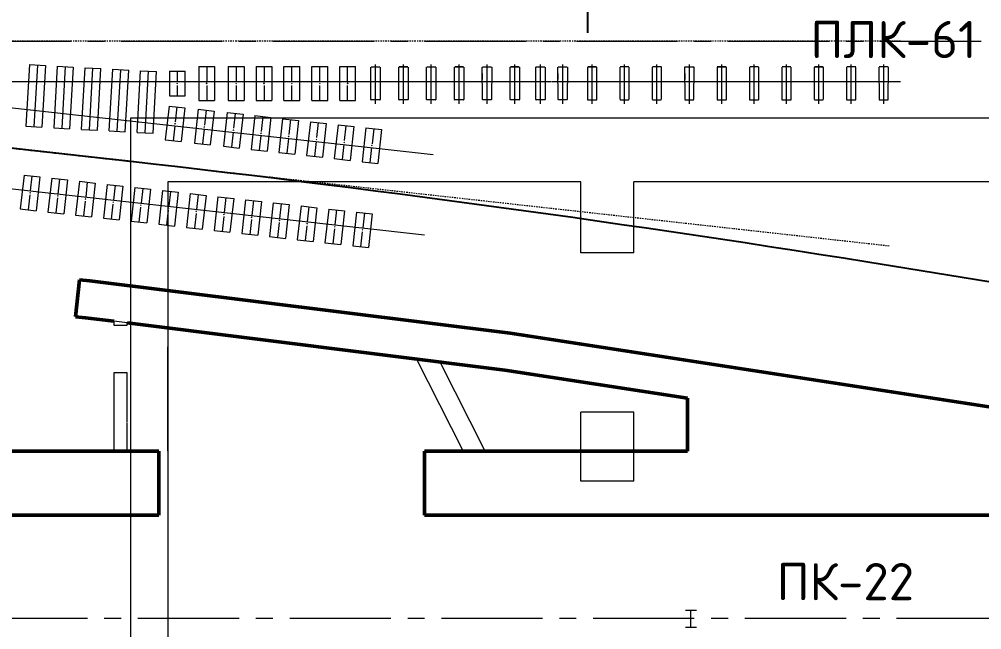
# Paper-space layout 'л2-л8' of a CAD drawing. Header units: millimetres. Extents: x 10032 to 18918, y -3051 to 627.
# Drawn here: x 16872.8 to 16963.4, y -1672.1 to -1614.7 of the extents above; entities that cross this region are included whole.
import ezdxf

# ---------------------------------------------------------------- set-up
doc = ezdxf.new("R2010")
doc.units = ezdxf.units.MM
doc.header["$LTSCALE"] = 0.5
doc.linetypes.add('CENTER', pattern=[2, 1.25, -0.25, 0.25, -0.25])
doc.linetypes.add('CENTER2', pattern=[28.575, 19.05, -3.175, 3.175, -3.175])
for name, color, linetype in [('1_NADPIS', 7, 'Continuous'), ('NADPISI', 110, 'Continuous'), ('ГТ_Конструкции', 2, 'Continuous'), ('ГТ_Ось_Пути', 251, 'Continuous'), ('ГТ_Ось_разбивочная', 7, 'Continuous')]:
    doc.layers.add(name, color=color, linetype=linetype)
doc.layers.add('А_Конструкции', color=4, linetype='Continuous', lineweight=50)
doc.layers.add('АР_Оси', color=242, linetype='CENTER2', lineweight=18)
doc.styles.add('Стандарт ММП', font='isocpeur.ttf')

# ---------------------------------------------------------------- blocks, each defined once
blk = doc.blocks.new('A$C51BA2402')
at = {"layer": 'ГТ_Конструкции', "color": 0, "linetype": 'ByBlock', "lineweight": -2}
for p, q in [((19.415, -4.493), (19.34, -5.189)), ((19.613, -4.514), (19.415, -4.493)), ((19.613, -4.514), (19.415, -4.493)), ((27.526, -5.501), (19.613, -4.514)), ((27.526, -5.501), (19.613, -4.514)), ((19.34, -5.189), (19.532, -5.209)), ((19.532, -5.209), (20.064, -5.275)), ((20.314, -5.307), (27.429, -6.194)), ((37.448, -7.027), (27.526, -5.501)), ((37.448, -7.027), (27.526, -5.501)), ((27.429, -6.194), (30.869, -6.723)), ((30.869, -6.723), (30.869, -7.723)), ((20.064, -7.723), (15.363, -7.723)), ((20.064, -7.723), (20.314, -7.723)), ((20.913, -7.723), (20.314, -7.723)), ((20.913, -8.923), (20.913, -7.723)), ((30.869, -7.723), (25.913, -7.723)), ((25.913, -7.723), (25.913, -8.923)), ((14.663, -8.923), (20.913, -8.923)), ((25.913, -8.923), (46.063, -8.923))]:
    blk.add_line(p, q, dxfattribs=at)
at = {"layer": 'ГТ_Конструкции', "color": 0, "linetype": 'ByBlock', "lineweight": 20}
for p, q in [((20.064, -5.275), (20.064, -5.347)), ((20.314, -5.307), (20.064, -5.275)), ((20.064, -5.347), (20.314, -5.347)), ((20.314, -5.347), (20.314, -5.307)), ((25.757, -5.978), (26.635, -7.707)), ((27.058, -7.72), (26.209, -6.047)), ((20.314, -6.247), (20.064, -6.247)), ((20.064, -6.247), (20.064, -6.372)), ((20.314, -6.497), (20.314, -6.247)), ((20.064, -6.38), (20.064, -7.052)), ((20.314, -7.177), (20.314, -6.505)), ((20.064, -7.06), (20.064, -7.723)), ((20.314, -7.723), (20.314, -7.185))]:
    blk.add_line(p, q, dxfattribs=at)

psp = doc.layouts.new('л2-л8')

# ---------------------------------------------------------------- linework, layer by layer
at = {"color": 5, "linetype": 'CENTER', "lineweight": 9, "ltscale": 0.25, "extrusion": (-2.53793e-14, 1.46875e-08, 1)}
for p, q in [((16955.7598, -1616.7234, 0), (16642.346, -1616.7234, 0)), ((16781.3266, -1616.7234, 0), (16954.6929, -1635.9865, 0))]:
    psp.add_line(p, q, dxfattribs=at)
at = {"color": 5, "linetype": 'Continuous', "lineweight": 5, "extrusion": (-2.53793e-14, 1.46875e-08, 1)}
for p, q in [((16873.737, -1618.9291, 0), (16873.4086, -1624.7348, 0)), ((16873.737, -1618.9291, 0), (16875.2346, -1619.0139, 0)), ((16874.4858, -1618.9715, 0), (16874.1574, -1624.7772, 0)), ((16875.2346, -1619.0139, 0), (16874.9062, -1624.8196, 0)), ((16876.3536, -1619.0743, 0), (16876.0259, -1624.8801, 0)), ((16876.3536, -1619.0743, 0), (16877.8513, -1619.1589, 0)), ((16877.1024, -1619.1166, 0), (16876.7747, -1624.9224, 0)), ((16877.8513, -1619.1589, 0), (16877.5235, -1624.9646, 0)), ((16878.6431, -1625.0251, 0), (16878.9703, -1619.2193, 0)), ((16878.9703, -1619.2193, 0), (16880.468, -1619.3038, 0)), ((16879.3919, -1625.0673, 0), (16879.7192, -1619.2615, 0)), ((16880.1407, -1625.1095, 0), (16880.468, -1619.3038, 0)), ((16881.2603, -1625.1701, 0), (16881.5871, -1619.3643, 0)), ((16881.5871, -1619.3643, 0), (16883.0847, -1619.4486, 0)), ((16882.0091, -1625.2123, 0), (16882.3359, -1619.4065, 0)), ((16882.7579, -1625.2544, 0), (16883.0847, -1619.4486, 0)), ((16883.8775, -1625.3149, 0), (16884.2039, -1619.5091, 0)), ((16884.2039, -1619.5091, 0), (16885.7015, -1619.5933, 0)), ((16884.6263, -1625.357, 0), (16884.9527, -1619.5512, 0)), ((16885.3751, -1625.3991, 0), (16885.7015, -1619.5933, 0)), ((16886.913, -1619.5487, 0), (16888.413, -1619.5487, 0)), ((16886.913, -1619.5487, 0), (16886.913, -1621.8737, 0)), ((16887.663, -1619.5487, 0), (16887.663, -1620.5237, 0)), ((16888.413, -1621.8737, 0), (16888.413, -1619.5487, 0)), ((16889.678, -1619.1112, 0), (16891.178, -1619.1112, 0)), ((16889.678, -1619.1112, 0), (16889.678, -1622.3112, 0)), ((16890.428, -1619.1112, 0), (16890.428, -1620.5237, 0)), ((16891.178, -1619.1112, 0), (16891.178, -1622.3112, 0)), ((16892.453, -1619.1112, 0), (16893.953, -1619.1112, 0)), ((16892.453, -1619.1112, 0), (16892.453, -1622.3112, 0)), ((16893.203, -1619.1112, 0), (16893.203, -1620.5237, 0)), ((16893.953, -1619.1112, 0), (16893.953, -1622.3112, 0)), ((16895.078, -1619.1112, 0), (16896.578, -1619.1112, 0)), ((16895.078, -1619.1112, 0), (16895.078, -1622.3112, 0)), ((16895.828, -1619.1112, 0), (16895.828, -1620.5237, 0)), ((16896.578, -1619.1112, 0), (16896.578, -1622.3112, 0)), ((16897.703, -1622.3112, 0), (16897.703, -1619.1112, 0)), ((16897.703, -1619.1112, 0), (16899.203, -1619.1112, 0)), ((16898.453, -1620.5237, 0), (16898.453, -1619.1112, 0)), ((16899.203, -1622.3112, 0), (16899.203, -1619.1112, 0)), ((16900.328, -1622.3112, 0), (16900.328, -1619.1112, 0)), ((16900.328, -1619.1112, 0), (16901.828, -1619.1112, 0)), ((16901.078, -1620.5237, 0), (16901.078, -1619.1112, 0)), ((16901.828, -1622.3112, 0), (16901.828, -1619.1112, 0)), ((16902.953, -1622.3112, 0), (16902.953, -1619.1112, 0)), ((16902.953, -1619.1112, 0), (16904.453, -1619.1112, 0)), ((16903.703, -1620.5237, 0), (16903.703, -1619.1112, 0)), ((16904.453, -1622.3112, 0), (16904.453, -1619.1112, 0)), ((16905.8884, -1620.339, 0), (16905.8856, -1619.1784, 0)), ((16905.8929, -1622.2284, 0), (16905.8856, -1619.1796, 0)), ((16905.9106, -1619.1533, 0), (16906.7454, -1619.1533, 0)), ((16906.328, -1622.618, 0), (16906.328, -1618.9207, 0)), ((16906.7704, -1619.1796, 0), (16906.7631, -1622.2284, 0)), ((16906.7704, -1619.1784, 0), (16906.7676, -1620.339, 0)), ((16908.5179, -1622.2284, 0), (16908.5106, -1619.1796, 0)), ((16908.5356, -1619.1533, 0), (16909.3704, -1619.1533, 0)), ((16909.3561, -1619.1533, 0), (16908.5499, -1619.1533, 0)), ((16908.953, -1622.618, 0), (16908.953, -1618.9207, 0)), ((16909.3954, -1619.1796, 0), (16909.3881, -1622.2284, 0)), ((16911.1429, -1622.2284, 0), (16911.1356, -1619.1796, 0)), ((16911.1606, -1619.1533, 0), (16911.9954, -1619.1533, 0)), ((16911.578, -1622.618, 0), (16911.578, -1618.9207, 0)), ((16912.0204, -1619.1796, 0), (16912.0131, -1622.2284, 0)), ((16913.7679, -1622.2284, 0), (16913.7606, -1619.1796, 0)), ((16913.7856, -1619.1533, 0), (16914.6204, -1619.1533, 0)), ((16914.6061, -1619.1533, 0), (16913.7999, -1619.1533, 0)), ((16914.203, -1622.618, 0), (16914.203, -1618.9207, 0)), ((16914.6454, -1619.1796, 0), (16914.6381, -1622.2284, 0)), ((16916.3884, -1620.339, 0), (16916.3856, -1619.1784, 0)), ((16916.3929, -1622.2284, 0), (16916.3856, -1619.1796, 0)), ((16916.4106, -1619.1533, 0), (16917.2454, -1619.1533, 0)), ((16916.828, -1622.618, 0), (16916.828, -1618.9207, 0)), ((16917.2704, -1619.1796, 0), (16917.2631, -1622.2284, 0)), ((16917.2704, -1619.1784, 0), (16917.2676, -1620.339, 0)), ((16919.0134, -1620.339, 0), (16919.0106, -1619.1784, 0)), ((16919.0179, -1622.2284, 0), (16919.0106, -1619.1796, 0)), ((16919.0356, -1619.1533, 0), (16919.8704, -1619.1533, 0)), ((16919.8561, -1619.1533, 0), (16919.0499, -1619.1533, 0)), ((16919.453, -1622.618, 0), (16919.453, -1618.9207, 0)), ((16919.8954, -1619.1796, 0), (16919.8881, -1622.2284, 0)), ((16919.8954, -1619.1784, 0), (16919.8926, -1620.339, 0)), ((16921.4134, -1620.339, 0), (16921.4106, -1619.1784, 0)), ((16921.4179, -1622.2284, 0), (16921.4106, -1619.1796, 0)), ((16921.4356, -1619.1533, 0), (16922.2704, -1619.1533, 0)), ((16921.853, -1622.618, 0), (16921.853, -1618.9207, 0)), ((16922.2954, -1619.1796, 0), (16922.2881, -1622.2284, 0)), ((16922.2954, -1619.1784, 0), (16922.2926, -1620.339, 0)), ((16923.5134, -1620.3396, 0), (16923.5106, -1619.179, 0)), ((16923.5179, -1622.229, 0), (16923.5106, -1619.1802, 0)), ((16923.5356, -1619.1539, 0), (16924.3704, -1619.1539, 0)), ((16923.953, -1622.6186, 0), (16923.953, -1618.9213, 0)), ((16924.3954, -1619.1802, 0), (16924.3881, -1622.229, 0)), ((16924.3954, -1619.179, 0), (16924.3926, -1620.3396, 0)), ((16926.2881, -1619.1752, 0), (16926.2909, -1620.3359, 0)), ((16926.2881, -1619.1765, 0), (16926.2954, -1622.2252, 0)), ((16927.1479, -1619.1502, 0), (16926.3131, -1619.1502, 0)), ((16926.3274, -1619.1502, 0), (16927.1336, -1619.1502, 0)), ((16926.7305, -1622.6149, 0), (16926.7305, -1618.9176, 0)), ((16927.1656, -1622.2252, 0), (16927.1729, -1619.1765, 0)), ((16927.1701, -1620.3359, 0), (16927.1729, -1619.1752, 0)), ((16929.3381, -1619.1752, 0), (16929.3409, -1620.3359, 0)), ((16929.3381, -1619.1765, 0), (16929.3454, -1622.2252, 0)), ((16930.1979, -1619.1502, 0), (16929.3631, -1619.1502, 0)), ((16929.7805, -1622.6149, 0), (16929.7805, -1618.9176, 0)), ((16930.2156, -1622.2252, 0), (16930.2229, -1619.1765, 0)), ((16930.2201, -1620.3359, 0), (16930.2229, -1619.1752, 0)), ((16932.3881, -1619.1765, 0), (16932.3954, -1622.2252, 0)), ((16933.2479, -1619.1502, 0), (16932.4131, -1619.1502, 0)), ((16932.8305, -1622.6149, 0), (16932.8305, -1618.9176, 0)), ((16933.2656, -1622.2252, 0), (16933.2729, -1619.1765, 0)), ((16935.4381, -1619.1752, 0), (16935.4409, -1620.3359, 0)), ((16936.3229, -1619.1752, 0), (16935.4381, -1619.1752, 0)), ((16935.4381, -1619.1765, 0), (16935.4454, -1622.2252, 0)), ((16935.8805, -1622.6149, 0), (16935.8805, -1618.9176, 0)), ((16936.3156, -1622.2252, 0), (16936.3229, -1619.1765, 0)), ((16936.3201, -1620.3359, 0), (16936.3229, -1619.1752, 0)), ((16938.4881, -1619.1752, 0), (16938.4909, -1620.3359, 0)), ((16938.4881, -1619.1765, 0), (16938.4954, -1622.2252, 0)), ((16939.3479, -1619.1502, 0), (16938.5131, -1619.1502, 0)), ((16938.5274, -1619.1502, 0), (16939.3336, -1619.1502, 0)), ((16938.9305, -1622.6149, 0), (16938.9305, -1618.9176, 0)), ((16939.3656, -1622.2252, 0), (16939.3729, -1619.1765, 0)), ((16939.3701, -1620.3359, 0), (16939.3729, -1619.1752, 0)), ((16941.5381, -1619.1765, 0), (16941.5454, -1622.2252, 0)), ((16942.3979, -1619.1502, 0), (16941.5631, -1619.1502, 0)), ((16941.9805, -1622.6149, 0), (16941.9805, -1618.9176, 0)), ((16942.4156, -1622.2252, 0), (16942.4229, -1619.1765, 0)), ((16944.5881, -1619.1765, 0), (16944.5954, -1622.2252, 0)), ((16945.4479, -1619.1502, 0), (16944.6131, -1619.1502, 0)), ((16945.0305, -1622.6149, 0), (16945.0305, -1618.9176, 0)), ((16945.4656, -1622.2252, 0), (16945.4729, -1619.1765, 0)), ((16947.6381, -1619.1765, 0), (16947.6454, -1622.2252, 0)), ((16948.4979, -1619.1502, 0), (16947.6631, -1619.1502, 0)), ((16947.6774, -1619.1502, 0), (16948.4836, -1619.1502, 0)), ((16948.0805, -1622.6149, 0), (16948.0805, -1618.9176, 0)), ((16948.5156, -1622.2252, 0), (16948.5229, -1619.1765, 0)), ((16950.6881, -1619.1765, 0), (16950.6954, -1622.2252, 0)), ((16951.5479, -1619.1502, 0), (16950.7131, -1619.1502, 0)), ((16951.1305, -1622.6149, 0), (16951.1305, -1618.9176, 0)), ((16951.5656, -1622.2252, 0), (16951.5729, -1619.1765, 0)), ((16951.5701, -1620.3359, 0), (16951.5729, -1619.1752, 0)), ((16953.7381, -1619.1752, 0), (16953.7409, -1620.3359, 0)), ((16953.7381, -1619.1765, 0), (16953.7454, -1622.2252, 0)), ((16954.5979, -1619.1502, 0), (16953.7631, -1619.1502, 0)), ((16954.1805, -1622.6149, 0), (16954.1805, -1618.9176, 0)), ((16954.6156, -1622.2252, 0), (16954.6229, -1619.1765, 0)), ((16954.6201, -1620.3359, 0), (16954.6229, -1619.1752, 0)), ((16887.6431, -1620.6919, 0), (16887.663, -1620.7112, 0)), ((16887.6431, -1620.7304, 0), (16887.663, -1620.7112, 0)), ((16887.683, -1620.6919, 0), (16887.663, -1620.7112, 0)), ((16887.683, -1620.7304, 0), (16887.663, -1620.7112, 0)), ((16887.663, -1620.8987, 0), (16887.663, -1621.8737, 0)), ((16890.4627, -1620.7378, 0), (16890.3934, -1620.6845, 0)), ((16890.4627, -1620.6845, 0), (16890.3934, -1620.7378, 0)), ((16890.428, -1620.8987, 0), (16890.428, -1622.3112, 0)), ((16893.2377, -1620.7378, 0), (16893.1683, -1620.6845, 0)), ((16893.2377, -1620.6845, 0), (16893.1683, -1620.7378, 0)), ((16893.203, -1620.8987, 0), (16893.203, -1622.3112, 0)), ((16895.8627, -1620.7378, 0), (16895.7933, -1620.6845, 0)), ((16895.8627, -1620.6845, 0), (16895.7933, -1620.7378, 0)), ((16895.828, -1620.8987, 0), (16895.828, -1622.3112, 0)), ((16898.4877, -1620.6845, 0), (16898.4183, -1620.7378, 0)), ((16898.4877, -1620.7378, 0), (16898.4183, -1620.6845, 0)), ((16898.453, -1622.3112, 0), (16898.453, -1620.8987, 0)), ((16901.1127, -1620.6845, 0), (16901.0433, -1620.7378, 0)), ((16901.1127, -1620.7378, 0), (16901.0433, -1620.6845, 0)), ((16901.078, -1622.3112, 0), (16901.078, -1620.8987, 0)), ((16903.7377, -1620.6845, 0), (16903.6683, -1620.7378, 0)), ((16903.7377, -1620.7378, 0), (16903.6683, -1620.6845, 0)), ((16903.703, -1622.3112, 0), (16903.703, -1620.8987, 0)), ((16886.913, -1621.8737, 0), (16888.413, -1621.8737, 0)), ((16889.678, -1622.3112, 0), (16891.178, -1622.3112, 0)), ((16892.453, -1622.3112, 0), (16893.953, -1622.3112, 0)), ((16895.078, -1622.3112, 0), (16896.578, -1622.3112, 0)), ((16897.703, -1622.3112, 0), (16899.203, -1622.3112, 0)), ((16900.328, -1622.3112, 0), (16901.828, -1622.3112, 0)), ((16902.953, -1622.3112, 0), (16904.453, -1622.3112, 0)), ((16906.7381, -1622.2533, 0), (16905.9179, -1622.2533, 0)), ((16909.3631, -1622.2533, 0), (16908.5429, -1622.2533, 0)), ((16911.9881, -1622.2533, 0), (16911.1679, -1622.2533, 0)), ((16914.6131, -1622.2533, 0), (16913.7929, -1622.2533, 0)), ((16917.2381, -1622.2533, 0), (16916.4179, -1622.2533, 0)), ((16919.8631, -1622.2533, 0), (16919.0429, -1622.2533, 0)), ((16922.2631, -1622.2533, 0), (16921.4429, -1622.2533, 0)), ((16924.3631, -1622.2539, 0), (16923.5429, -1622.2539, 0)), ((16926.3204, -1622.2502, 0), (16927.1406, -1622.2502, 0)), ((16929.3704, -1622.2502, 0), (16930.1906, -1622.2502, 0)), ((16932.4204, -1622.2502, 0), (16933.2406, -1622.2502, 0)), ((16935.4704, -1622.2502, 0), (16936.2906, -1622.2502, 0)), ((16938.5204, -1622.2502, 0), (16939.3406, -1622.2502, 0)), ((16941.5704, -1622.2502, 0), (16942.3906, -1622.2502, 0)), ((16944.6204, -1622.2502, 0), (16945.4406, -1622.2502, 0)), ((16947.6704, -1622.2502, 0), (16948.4906, -1622.2502, 0)), ((16950.7204, -1622.2502, 0), (16951.5406, -1622.2502, 0)), ((16953.7704, -1622.2502, 0), (16954.5906, -1622.2502, 0)), ((16886.881, -1622.8309, 0), (16886.5276, -1626.0114, 0)), ((16886.881, -1622.8309, 0), (16888.3718, -1622.9966, 0)), ((16887.6264, -1622.9138, 0), (16887.4704, -1624.3176, 0)), ((16888.3718, -1622.9966, 0), (16888.0185, -1626.177, 0)), ((16889.6291, -1623.1363, 0), (16889.2757, -1626.3167, 0)), ((16889.6291, -1623.1363, 0), (16891.1199, -1623.3019, 0)), ((16890.3745, -1623.2191, 0), (16890.2185, -1624.623, 0)), ((16891.1199, -1623.3019, 0), (16890.7665, -1626.4824, 0)), ((16892.3656, -1623.4403, 0), (16892.0122, -1626.6208, 0)), ((16892.3656, -1623.4403, 0), (16893.8564, -1623.606, 0)), ((16893.111, -1623.5232, 0), (16892.955, -1624.927, 0)), ((16893.8564, -1623.606, 0), (16893.503, -1626.7864, 0)), ((16894.9745, -1623.7302, 0), (16894.6211, -1626.9107, 0)), ((16894.9745, -1623.7302, 0), (16896.4653, -1623.8959, 0)), ((16895.7199, -1623.8131, 0), (16895.5639, -1625.2169, 0)), ((16896.4653, -1623.8959, 0), (16896.112, -1627.0763, 0)), ((16897.5835, -1624.0201, 0), (16897.2301, -1627.2005, 0)), ((16897.5835, -1624.0201, 0), (16899.0743, -1624.1858, 0)), ((16898.3289, -1624.1029, 0), (16898.1729, -1625.5068, 0)), ((16899.0743, -1624.1858, 0), (16898.7209, -1627.3662, 0)), ((16873.4086, -1624.7348, 0), (16874.9062, -1624.8196, 0)), ((16876.0259, -1624.8801, 0), (16877.5235, -1624.9646, 0)), ((16878.6431, -1625.0251, 0), (16880.1407, -1625.1095, 0)), ((16887.429, -1624.6903, 0), (16887.273, -1626.0942, 0)), ((16887.4871, -1624.4813, 0), (16887.4123, -1624.5266, 0)), ((16887.4813, -1624.5343, 0), (16887.4182, -1624.4737, 0)), ((16890.1771, -1624.9957, 0), (16890.0211, -1626.3995, 0)), ((16890.2352, -1624.7867, 0), (16890.1604, -1624.832, 0)), ((16890.2293, -1624.8396, 0), (16890.1663, -1624.779, 0)), ((16892.9717, -1625.0907, 0), (16892.8969, -1625.136, 0)), ((16892.9658, -1625.1437, 0), (16892.9028, -1625.0831, 0)), ((16900.1924, -1624.31, 0), (16899.839, -1627.4904, 0)), ((16900.1924, -1624.31, 0), (16901.6832, -1624.4757, 0)), ((16900.9378, -1624.3928, 0), (16900.7818, -1625.7967, 0)), ((16901.6832, -1624.4757, 0), (16901.3299, -1627.6561, 0)), ((16902.8014, -1624.5999, 0), (16902.448, -1627.7803, 0)), ((16902.8014, -1624.5999, 0), (16904.2922, -1624.7655, 0)), ((16903.5468, -1624.6827, 0), (16903.3908, -1626.0866, 0)), ((16904.2922, -1624.7655, 0), (16903.9388, -1627.946, 0)), ((16905.4103, -1624.8898, 0), (16905.0569, -1628.0702, 0)), ((16905.4103, -1624.8898, 0), (16906.9011, -1625.0554, 0)), ((16906.1557, -1624.9726, 0), (16905.9997, -1626.3765, 0)), ((16906.9011, -1625.0554, 0), (16906.5477, -1628.2359, 0)), ((16881.2603, -1625.1701, 0), (16882.7579, -1625.2544, 0)), ((16883.8775, -1625.3149, 0), (16885.3751, -1625.3991, 0)), ((16886.5276, -1626.0114, 0), (16888.0185, -1626.177, 0)), ((16892.9136, -1625.2997, 0), (16892.7576, -1626.7036, 0)), ((16895.5225, -1625.5896, 0), (16895.3665, -1626.9935, 0)), ((16895.5806, -1625.3806, 0), (16895.5058, -1625.4259, 0)), ((16895.5748, -1625.4336, 0), (16895.5117, -1625.373, 0)), ((16898.1315, -1625.8795, 0), (16897.9755, -1627.2834, 0)), ((16898.1896, -1625.6705, 0), (16898.1148, -1625.7158, 0)), ((16898.1837, -1625.7235, 0), (16898.1207, -1625.6628, 0)), ((16900.7985, -1625.9604, 0), (16900.7237, -1626.0057, 0)), ((16900.7926, -1626.0134, 0), (16900.7296, -1625.9527, 0)), ((16889.2757, -1626.3167, 0), (16890.7665, -1626.4824, 0)), ((16892.0122, -1626.6208, 0), (16893.503, -1626.7864, 0)), ((16894.6211, -1626.9107, 0), (16896.112, -1627.0763, 0)), ((16900.7404, -1626.1694, 0), (16900.5844, -1627.5733, 0)), ((16903.3494, -1626.4593, 0), (16903.1934, -1627.8631, 0)), ((16903.4075, -1626.2503, 0), (16903.3327, -1626.2956, 0)), ((16903.4016, -1626.3032, 0), (16903.3386, -1626.2426, 0)), ((16905.9583, -1626.7492, 0), (16905.8023, -1628.153, 0)), ((16906.0164, -1626.5402, 0), (16905.9416, -1626.5855, 0)), ((16906.0105, -1626.5931, 0), (16905.9475, -1626.5325, 0)), ((16897.2301, -1627.2005, 0), (16898.7209, -1627.3662, 0)), ((16899.839, -1627.4904, 0), (16901.3299, -1627.6561, 0)), ((16902.448, -1627.7803, 0), (16903.9388, -1627.946, 0)), ((16905.0569, -1628.0702, 0), (16906.5477, -1628.2359, 0)), ((16873.2258, -1629.3374, 0), (16872.8724, -1632.5178, 0)), ((16873.2258, -1629.3374, 0), (16874.7166, -1629.503, 0)), ((16873.9712, -1629.4202, 0), (16873.8152, -1630.824, 0)), ((16874.7166, -1629.503, 0), (16874.3633, -1632.6834, 0)), ((16875.8347, -1629.6272, 0), (16875.4814, -1632.8077, 0)), ((16875.8347, -1629.6272, 0), (16877.3256, -1629.7929, 0)), ((16876.5802, -1629.7101, 0), (16876.4242, -1631.1139, 0)), ((16877.3256, -1629.7929, 0), (16876.9722, -1632.9733, 0)), ((16878.4437, -1629.9171, 0), (16878.0903, -1633.0976, 0)), ((16878.4437, -1629.9171, 0), (16879.9345, -1630.0828, 0)), ((16879.1891, -1630, 0), (16879.0331, -1631.4038, 0)), ((16879.9345, -1630.0828, 0), (16879.5812, -1633.2632, 0)), ((16881.0527, -1630.207, 0), (16880.6993, -1633.3874, 0)), ((16881.0527, -1630.207, 0), (16882.5435, -1630.3727, 0)), ((16881.7981, -1630.2898, 0), (16881.6421, -1631.6937, 0)), ((16882.5435, -1630.3727, 0), (16882.1901, -1633.5531, 0)), ((16883.6617, -1630.4969, 0), (16883.3082, -1633.6773, 0)), ((16883.6617, -1630.4969, 0), (16885.1525, -1630.6626, 0)), ((16884.4071, -1630.5797, 0), (16884.251, -1631.9836, 0)), ((16873.7738, -1631.1968, 0), (16873.6178, -1632.6006, 0)), ((16873.8319, -1630.9877, 0), (16873.7571, -1631.0331, 0)), ((16873.8261, -1631.0407, 0), (16873.763, -1630.9801, 0)), ((16876.3828, -1631.4866, 0), (16876.2268, -1632.8905, 0)), ((16876.4409, -1631.2776, 0), (16876.3661, -1631.3229, 0)), ((16876.435, -1631.3306, 0), (16876.372, -1631.27, 0)), ((16885.1525, -1630.6626, 0), (16884.799, -1633.843, 0)), ((16886.267, -1630.7868, 0), (16885.9136, -1633.9672, 0)), ((16886.267, -1630.7868, 0), (16887.7579, -1630.9525, 0)), ((16887.0124, -1630.8696, 0), (16886.8565, -1632.2735, 0)), ((16887.7579, -1630.9525, 0), (16887.4045, -1634.1329, 0)), ((16888.8759, -1631.0767, 0), (16888.5225, -1634.2571, 0)), ((16888.8759, -1631.0767, 0), (16890.3668, -1631.2423, 0)), ((16889.6213, -1631.1595, 0), (16889.4654, -1632.5634, 0)), ((16890.3668, -1631.2423, 0), (16890.0134, -1634.4228, 0)), ((16891.4849, -1631.3666, 0), (16891.1315, -1634.547, 0)), ((16891.4849, -1631.3666, 0), (16892.9757, -1631.5322, 0)), ((16892.2303, -1631.4494, 0), (16892.0743, -1632.8533, 0)), ((16878.9917, -1631.7765, 0), (16878.8357, -1633.1804, 0)), ((16879.0498, -1631.5675, 0), (16878.975, -1631.6128, 0)), ((16879.0439, -1631.6205, 0), (16878.9809, -1631.5599, 0)), ((16881.6007, -1632.0664, 0), (16881.4447, -1633.4703, 0)), ((16881.6588, -1631.8574, 0), (16881.584, -1631.9027, 0)), ((16881.6529, -1631.9104, 0), (16881.5899, -1631.8497, 0)), ((16884.2096, -1632.3563, 0), (16884.0536, -1633.7602, 0)), ((16884.2677, -1632.1473, 0), (16884.1929, -1632.1926, 0)), ((16884.2618, -1632.2003, 0), (16884.1988, -1632.1396, 0)), ((16892.9757, -1631.5322, 0), (16892.6223, -1634.7126, 0)), ((16894.0938, -1631.6565, 0), (16893.7404, -1634.8369, 0)), ((16894.0938, -1631.6565, 0), (16895.5846, -1631.8221, 0)), ((16894.8392, -1631.7393, 0), (16894.6832, -1633.1431, 0)), ((16895.5846, -1631.8221, 0), (16895.2313, -1635.0025, 0)), ((16896.7028, -1631.9463, 0), (16896.3494, -1635.1268, 0)), ((16896.7028, -1631.9463, 0), (16898.1936, -1632.112, 0)), ((16897.4482, -1632.0292, 0), (16897.2922, -1633.433, 0)), ((16898.1936, -1632.112, 0), (16897.8402, -1635.2924, 0)), ((16899.3117, -1632.2362, 0), (16898.9583, -1635.4167, 0)), ((16899.3117, -1632.2362, 0), (16900.8025, -1632.4019, 0)), ((16900.0571, -1632.3191, 0), (16899.9011, -1633.7229, 0)), ((16900.8025, -1632.4019, 0), (16900.4491, -1635.5823, 0)), ((16872.8724, -1632.5178, 0), (16874.3633, -1632.6834, 0)), ((16875.4814, -1632.8077, 0), (16876.9722, -1632.9733, 0)), ((16878.0903, -1633.0976, 0), (16879.5812, -1633.2632, 0)), ((16886.815, -1632.6462, 0), (16886.6591, -1634.0501, 0)), ((16886.8731, -1632.4372, 0), (16886.7983, -1632.4825, 0)), ((16886.8673, -1632.4902, 0), (16886.8042, -1632.4295, 0)), ((16889.4239, -1632.9361, 0), (16889.268, -1634.3399, 0)), ((16889.4821, -1632.7271, 0), (16889.4072, -1632.7724, 0)), ((16889.4762, -1632.78, 0), (16889.4131, -1632.7194, 0)), ((16892.0329, -1633.226, 0), (16891.8769, -1634.6298, 0)), ((16892.091, -1633.017, 0), (16892.0162, -1633.0623, 0)), ((16892.0851, -1633.0699, 0), (16892.0221, -1633.0093, 0)), ((16894.6999, -1633.3068, 0), (16894.6251, -1633.3522, 0)), ((16894.6941, -1633.3598, 0), (16894.631, -1633.2992, 0)), ((16901.9207, -1632.5261, 0), (16901.5673, -1635.7065, 0)), ((16901.9207, -1632.5261, 0), (16903.4115, -1632.6918, 0)), ((16902.6661, -1632.6089, 0), (16902.5101, -1634.0128, 0)), ((16903.4115, -1632.6918, 0), (16903.0581, -1635.8722, 0)), ((16904.5296, -1632.816, 0), (16904.1762, -1635.9964, 0)), ((16904.5296, -1632.816, 0), (16906.0204, -1632.9817, 0)), ((16905.275, -1632.8988, 0), (16905.119, -1634.3027, 0)), ((16906.0204, -1632.9817, 0), (16905.667, -1636.1621, 0)), ((16880.6993, -1633.3874, 0), (16882.1901, -1633.5531, 0)), ((16883.3082, -1633.6773, 0), (16884.799, -1633.843, 0)), ((16885.9136, -1633.9672, 0), (16887.4045, -1634.1329, 0)), ((16894.6418, -1633.5158, 0), (16894.4858, -1634.9197, 0)), ((16897.2508, -1633.8057, 0), (16897.0948, -1635.2096, 0)), ((16897.3089, -1633.5967, 0), (16897.2341, -1633.642, 0)), ((16897.303, -1633.6497, 0), (16897.24, -1633.5891, 0)), ((16899.8597, -1634.0956, 0), (16899.7037, -1635.4995, 0)), ((16899.9178, -1633.8866, 0), (16899.843, -1633.9319, 0)), ((16899.9119, -1633.9396, 0), (16899.8489, -1633.879, 0)), ((16902.5268, -1634.1765, 0), (16902.452, -1634.2218, 0)), ((16902.5209, -1634.2295, 0), (16902.4579, -1634.1688, 0)), ((16888.5225, -1634.2571, 0), (16890.0134, -1634.4228, 0)), ((16891.1315, -1634.547, 0), (16892.6223, -1634.7126, 0)), ((16893.7404, -1634.8369, 0), (16895.2313, -1635.0025, 0)), ((16896.3494, -1635.1268, 0), (16897.8402, -1635.2924, 0)), ((16902.4687, -1634.3855, 0), (16902.3127, -1635.7894, 0)), ((16905.0776, -1634.6754, 0), (16904.9216, -1636.0793, 0)), ((16905.1357, -1634.4664, 0), (16905.0609, -1634.5117, 0)), ((16905.1298, -1634.5194, 0), (16905.0668, -1634.4587, 0)), ((16898.9583, -1635.4167, 0), (16900.4491, -1635.5823, 0)), ((16901.5673, -1635.7065, 0), (16903.0581, -1635.8722, 0)), ((16904.1762, -1635.9964, 0), (16905.667, -1636.1621, 0))]:
    psp.add_line(p, q, dxfattribs=at)
at = {"lineweight": 9, "extrusion": (-2.53793e-14, 1.46875e-08, 1)}
for p, q in [((16860.383, -1620.5237, 0), (16922.883, -1620.5237, 0)), ((16922.923, -1620.5237, 0), (16955.7598, -1620.5237, 0)), ((16860.3191, -1621.6777, 0), (16911.7614, -1627.3936, 0)), ((16859.4578, -1629.2288, 0), (16910.933, -1634.9483, 0))]:
    psp.add_line(p, q, dxfattribs=at)
at = {"color": 5, "linetype": 'Continuous', "lineweight": 5, "extrusion": (-2.53793e-14, 1.46875e-08, 1)}
for centre, start, end in [((16905.9179, -1622.2283, 0), 180.138619, 270), ((16906.7381, -1622.2283, 0), 270, 359.861381), ((16908.5429, -1622.2283, 0), 180.138619, 270), ((16909.3631, -1622.2283, 0), 270, 359.861381), ((16911.1679, -1622.2283, 0), 180.138619, 270), ((16911.9881, -1622.2283, 0), 270, 359.861381), ((16913.7929, -1622.2283, 0), 180.138619, 270), ((16914.6131, -1622.2283, 0), 270, 359.861381), ((16916.4179, -1622.2283, 0), 180.138619, 270), ((16917.2381, -1622.2283, 0), 270, 359.861381), ((16919.0429, -1622.2283, 0), 180.138619, 270), ((16919.8631, -1622.2283, 0), 270, 359.861381), ((16921.4429, -1622.2283, 0), 180.138619, 270), ((16922.2631, -1622.2283, 0), 270, 359.861381), ((16923.5429, -1622.2289, 0), 180.138619, 270), ((16924.3631, -1622.2289, 0), 270, 359.861381), ((16926.3204, -1622.2252, 0), 180.138619, 270), ((16927.1406, -1622.2252, 0), 270, 359.861381), ((16938.5204, -1622.2252, 0), 180.138619, 270), ((16939.3406, -1622.2252, 0), 270, 359.861381), ((16941.5704, -1622.2252, 0), 180.138619, 270), ((16942.3906, -1622.2252, 0), 270, 359.861381), ((16944.6204, -1622.2252, 0), 180.138619, 270), ((16945.4406, -1622.2252, 0), 270, 359.861381), ((16950.7204, -1622.2252, 0), 180.138619, 270), ((16951.5406, -1622.2252, 0), 270, 359.861381), ((16953.7704, -1622.2252, 0), 180.138619, 270), ((16954.5906, -1622.2252, 0), 270, 359.861381)]:
    psp.add_arc(centre, 0.025, start, end, dxfattribs=at)
at = {"layer": '1_NADPIS', "color": 1, "linetype": 'Continuous'}
psp.add_line((16926.3243, -1615.9244, 0), (16926.3243, -1557.9083, 0), dxfattribs=at)
at = {"layer": 'NADPISI', "color": 3, "lineweight": 9}
for p, q in [((16935.5046, -1670.291, -0.0002), (16936.544, -1670.291, -0.0002)), ((16936.0243, -1671.8889, -0.0002), (16936.0243, -1670.291, -0.0002)), ((16935.5046, -1671.8889, -0.0002), (16936.544, -1671.8889, -0.0002))]:
    psp.add_line(p, q, dxfattribs=at)
at = {"layer": 'АР_Оси', "color": 7}
for p, q in [((16610.9243, -1616.7234, 0), (17610.8546, -1616.7234, 0)), ((17407.8345, -1671.0899, 0), (16610.9238, -1671.0899, 0))]:
    psp.add_line(p, q, dxfattribs=at)
at = {"layer": 'ГТ_Конструкции', "color": 0, "linetype": 'ByBlock', "lineweight": 18}
for p, q in [((16883.2606, -1623.971, 0.0038), (16883.2605, -1668.5884, 0.0038)), ((16967.5589, -1623.971, 0.0038), (16883.2606, -1623.971, 0.0038)), ((16925.6523, -1629.971, 0.0038), (16886.7606, -1629.971, 0.0038)), ((16886.7606, -1629.971, 0.0038), (16886.7606, -1668.5884, 0.0038)), ((16925.6523, -1636.655, 0.0038), (16925.6523, -1629.971, 0.0038)), ((16967.5589, -1629.971, 0.0038), (16930.6523, -1629.971, 0.0038)), ((16930.6523, -1636.655, 0.0038), (16930.6523, -1629.971, 0.0038)), ((16930.6523, -1636.655, 0.0038), (16925.6523, -1636.655, 0.0038)), ((16925.6523, -1658.155, 0.0038), (16925.6523, -1651.655, 0.0038)), ((16930.6523, -1651.655, 0.0038), (16925.6523, -1651.655, 0.0038)), ((16930.6523, -1658.155, 0.0038), (16930.6523, -1651.655, 0.0038)), ((16930.6523, -1658.155, 0.0038), (16925.6523, -1658.155, 0.0038)), ((16883.2605, -1668.5884, 0.0038), (16883.2606, -1685.839, 0.0038)), ((16886.7606, -1668.5884, 0.0038), (16886.7606, -1679.839, 0.0038))]:
    psp.add_line(p, q, dxfattribs=at)
at = {"layer": 'ГТ_Конструкции', "color": 0, "linetype": 'ByBlock', "lineweight": 18, "ltscale": 100}
psp.add_line((16886.7606, -1655.339, 0.0038), (16886.7606, -1645.5004, 0.0038), dxfattribs=at)
at = {"layer": 'ГТ_Ось_Пути', "ltscale": 10}
for p, q in [((16880.715, -1627.7659, 0), (16781.3266, -1616.7234, 0)), ((17029.0526, -1649.9045, 0), (16955.0183, -1637.9075, 0))]:
    psp.add_line(p, q, dxfattribs=at)
psp.add_arc((16715.0772, -3118.5925, 0), 1500, 80.7953815, 83.6601705, dxfattribs=at)
at = {"layer": 'ГТ_Ось_разбивочная', "color": 8, "lineweight": 13, "ltscale": 10, "elevation": 0}
psp.add_lwpolyline([(17202.756, -1671.0899), (17103.3558, -1660.0461, -0.0125007), (17029.0526, -1649.9045), (16955.0183, -1637.9075, 0.0125007), (16880.715, -1627.7659), (16781.3266, -1616.7234)], format="xyb", dxfattribs=at)

# ---------------------------------------------------------------- block references
at = {"layer": 'А_Конструкции', "extrusion": (3.37742e-05, 5.03642e-15, 1), "xscale": 5.000000000000011, "yscale": 5.000000000000011, "zscale": 5.000000000000011, "rotation": 8.584940473987621e-09}
psp.add_blockref('A$C51BA2402', (16781.3717, -1616.7234, 0.5813), dxfattribs=at)

# ---------------------------------------------------------------- texts
at = {"layer": '1_NADPIS', "linetype": 'Continuous', "style": 'Стандарт ММП'}
psp.add_text('ПЛК-61', height=3.5, rotation=360, dxfattribs=at).set_placement((16947.2869, -1618.3135, 0))
at = {"layer": '1_NADPIS', "color": 1, "linetype": 'Continuous', "style": 'Стандарт ММП'}
psp.add_text('ПК-22', height=3.5, rotation=360, dxfattribs=at).set_placement((16944.0996, -1669.3563))

doc.saveas('drawing.dxf')
